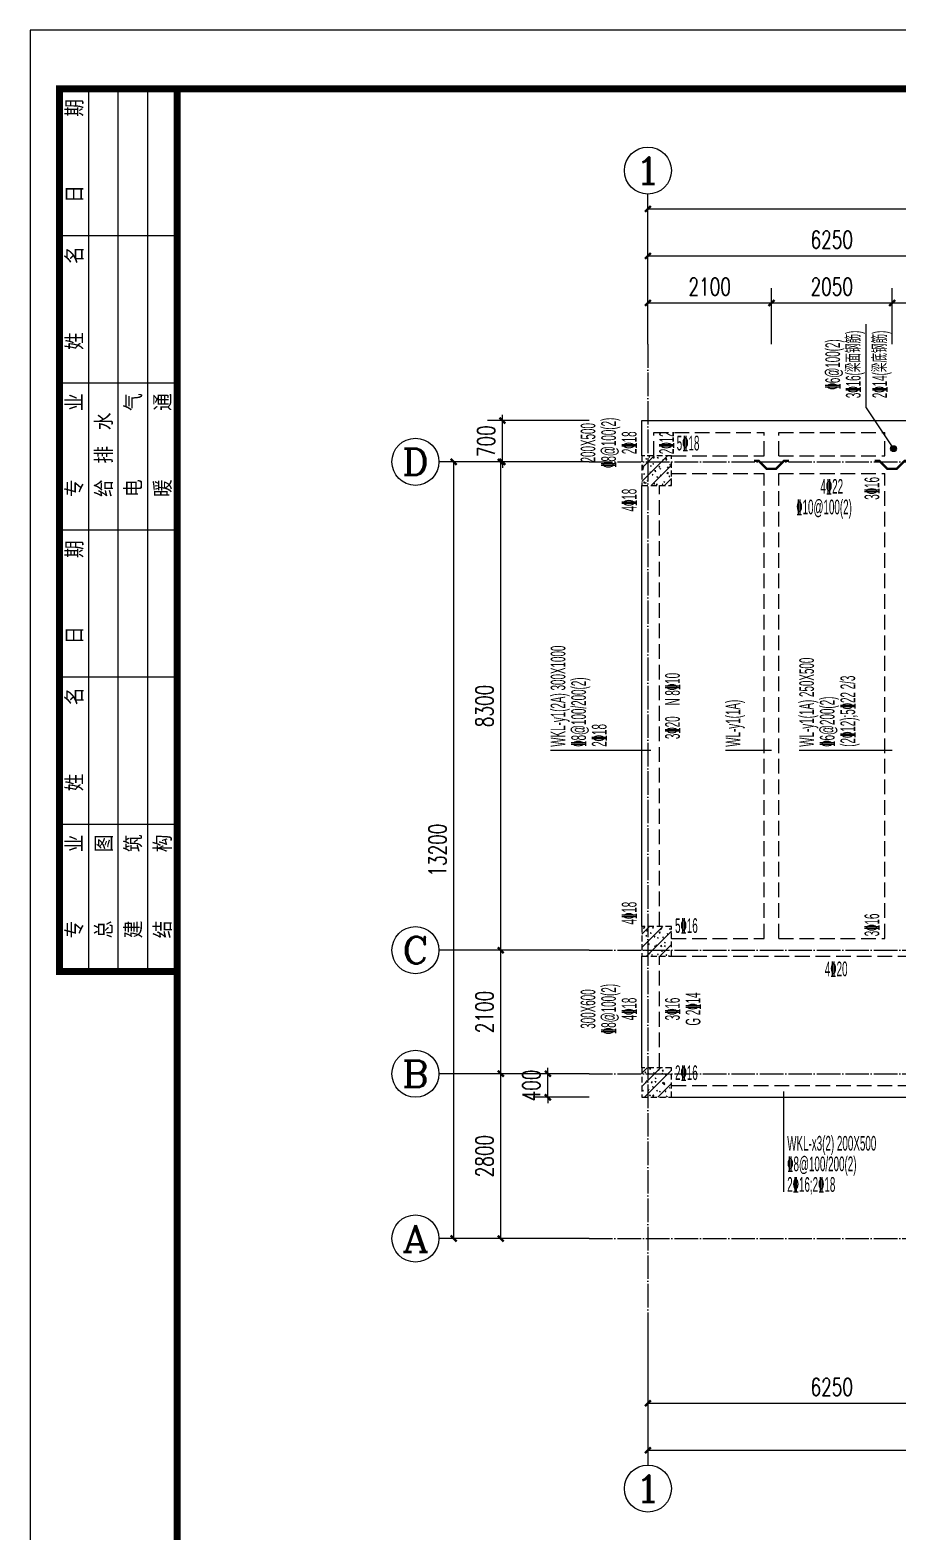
# Model space of a CAD drawing. Extents: x -441005 to 725361, y -182459 to 319313.
# Drawn here: x 284450 to 299200, y 258524 to 284050 of the extents above; entities that cross this region are included whole.
import ezdxf
from ezdxf.enums import TextEntityAlignment as Align

# ---------------------------------------------------------------- set-up
doc = ezdxf.new("R2010")
doc.units = 0
doc.header["$LTSCALE"] = 100
for name, pattern in [('DASHED', [0.75, 0.5, -0.25]), ('DASHEDX2', [1.5, 1, -0.5]), ('DOTE', [2.42, 2, -0.2, 0.02, -0.2]), ('HIDDEN', [7, 5, -2])]:
    doc.linetypes.add(name, pattern=pattern)
doc.layers.get('0').update_dxf_attribs({"linetype": 'CONTINUOUS'})
doc.layers.get('Defpoints').update_dxf_attribs({"linetype": 'CONTINUOUS'})
for name, color, linetype in [('AXIS', 3, 'CONTINUOUS'), ('AXIS_TEXT', 7, 'CONTINUOUS'), ('BEAM', 4, 'DASHED'), ('BEAM_CON', 4, 'CONTINUOUS'), ('COLU', 7, 'CONTINUOUS'), ('DOTE', 8, 'DOTE'), ('吊筋', 1, 'CONTINUOUS'), ('图框', 7, 'CONTINUOUS'), ('梁平法1', 3, 'CONTINUOUS'), ('梁平法2', 8, 'CONTINUOUS')]:
    doc.layers.add(name, color=color, linetype=linetype)
doc.styles.add('_TCH_AXIS', font='COMPLEX', dxfattribs={"bigfont": 'GBCBIG'})
doc.styles.add('_TCH_DIM_T3', font='simplex_.ttf', dxfattribs={"width": 0.705882, "bigfont": 'GBCBIG'})
doc.styles.add('COMPLEX', font='COMPLEX')
doc.styles.add('HZTXT', font='TXT', dxfattribs={"bigfont": 'HZTXT'})
doc.styles.add('梁平法', font='xxxxx.shx', dxfattribs={"bigfont": 'dxfs.shx'})
doc.dimstyles.new('_TCH_ARCH&&100', dxfattribs={"dimtxt": 297.5, "dimasz": 100, "dimexe": 250, "dimexo": 300, "dimgap": 126.25, "dimtad": 1, "dimdec": 0, "dimzin": 0, "dimdsep": 46, "dimtxsty": '_TCH_DIM_T3', "dimblk": 'ARCHTICK', "dimcen": 0.09, "dimclrt": 7, "dimazin": 2, "dimtfac": 1, "dimtdec": 0, "dimtix": 1, "dimtmove": 2, "dimatfit": 3, "dimfxl": 0, "dimtolj": 1, "dimtzin": 0, "dimarcsym": 0})
pattern_1 = [(50, (232075, 1811.9), (143.452037, -12.550427), [15, -165]), (355, (232075, 1811.9), (-27.75027, 150.43843), [12, -132]), (100.4514, (232086.95, 1810.86), (115.701876, 137.88791), [12.74804, -140.22842]), (46.1842, (232075, 1851.9), (213.44821, -33.1038), [22.5, -247.5]), (96.6356, (232092.79, 1849.15), (186.93254, 194.82357), [19.12206, -210.3426]), (351.1842, (232075, 1851.9), (186.93239, 194.82372), [18, -198]), (21, (232095, 1841.9), (119.38141, -80.52378), [15, -165]), (326, (232095, 1841.9), (48.66307, 145.03001), [12, -132]), (71.4514, (232104.95, 1835.2), (168.044526, 64.5061), [12.74804, -140.22842]), (45, (232075, 1811.9), (-113.137085, 113.137085), [])]

# ---------------------------------------------------------------- blocks, each defined once
blk = doc.blocks.new('A2+1_2')
at = {"layer": '图框'}
for p, q in [((1000, 26000), (1000, 41000)), ((1500, 26000), (1500, 41000)), ((2000, 26000), (2000, 41000)), ((2500, 38500), (500, 38500)), ((2500, 36000), (500, 36000)), ((2500, 33500), (500, 33500)), ((2500, 31000), (500, 31000)), ((2500, 28500), (500, 28500))]:
    blk.add_line(p, q, dxfattribs=at)
blk.add_lwpolyline([(0, 0), (89100, 0), (89100, 42000), (0, 42000)], close=True, dxfattribs=at)
at = {"layer": '图框', "const_width": 120}
blk.add_lwpolyline([(2500, 41000), (500, 41000), (500, 26000), (2500, 26000)], dxfattribs=at)
blk.add_lwpolyline([(2500, 1000), (88100, 1000), (88100, 41000), (2500, 41000)], close=True, dxfattribs=at)
at = {"layer": '图框', "style": 'HZTXT'}
for s, p in [('日    期', (911, 39064)), ('姓    名', (911, 36564)), ('专    业', (911, 34064)), ('电    气', (1911, 34064)), ('暖    通', (2411, 34064)), ('给 排 水', (1411, 34064)), ('日    期', (911, 31564)), ('姓    名', (911, 29064)), ('专    业', (911, 26564)), ('总    图', (1411, 26564)), ('建    筑', (1911, 26564)), ('结    构', (2411, 26564))]:
    blk.add_text(s, height=300, rotation=90, dxfattribs=at).set_placement(p)
blk = doc.blocks.new('_AXISO')
blk.add_circle((0, 0), 0.5)
at = {"layer": 'AXIS_TEXT', "style": 'COMPLEX', "width": 1.041667}
blk.add_attdef('A', text='', height=0.56, dxfattribs=at).set_placement((-0.25, -0.28), (0.25, -0.28), align=Align.FIT)
blk = doc.blocks.new('_ArchTick')
at = {"color": 0, "linetype": 'ByBlock', "const_width": 0.4}
blk.add_lwpolyline([(-0.5, -0.5), (0.5, 0.5)], dxfattribs=at)
blk = doc.blocks.new('*D2859')
at = {"layer": 'AXIS', "color": 0, "lineweight": -2}
for p, q in [((294950, 278712), (294950, 280462)), ((301200, 278712), (301200, 280462)), ((294950, 280212), (301200, 280212))]:
    blk.add_line(p, q, dxfattribs=at)
at = {"layer": 'Defpoints', "color": 0}
for p in [(301200, 280212), (294950, 278712), (301200, 278712)]:
    blk.add_point(p, dxfattribs=at)
at = {"layer": 'AXIS', "color": 0, "lineweight": -2, "xscale": 100, "yscale": 100, "zscale": 100, "rotation": 180}
blk.add_blockref('_ArchTick', (294950, 280212), dxfattribs=at)
at = {"layer": 'AXIS', "color": 0, "lineweight": -2, "xscale": 100, "yscale": 100, "zscale": 100}
blk.add_blockref('_ArchTick', (301200, 280212), dxfattribs=at)
at = {"layer": 'AXIS', "color": 7, "insert": (298075, 280488), "char_height": 297.5, "attachment_point": 5, "style": '_TCH_DIM_T3'}
blk.add_mtext('\\A1;6250', dxfattribs=at)
blk = doc.blocks.new('*D2867')
at = {"layer": 'AXIS', "color": 0, "lineweight": -2}
for p, q in [((294950, 278712), (294950, 281262)), ((346700, 278712), (346700, 281262)), ((294950, 281012), (346700, 281012))]:
    blk.add_line(p, q, dxfattribs=at)
at = {"layer": 'Defpoints', "color": 0}
for p in [(346700, 281012), (294950, 278712), (346700, 278712)]:
    blk.add_point(p, dxfattribs=at)
at = {"layer": 'AXIS', "color": 0, "lineweight": -2, "xscale": 100, "yscale": 100, "zscale": 100, "rotation": 180}
blk.add_blockref('_ArchTick', (294950, 281012), dxfattribs=at)
at = {"layer": 'AXIS', "color": 0, "lineweight": -2, "xscale": 100, "yscale": 100, "zscale": 100}
blk.add_blockref('_ArchTick', (346700, 281012), dxfattribs=at)
at = {"layer": 'AXIS', "color": 7, "insert": (320825, 281288), "char_height": 297.5, "attachment_point": 5, "style": '_TCH_DIM_T3'}
blk.add_mtext('\\A1;51750', dxfattribs=at)
blk = doc.blocks.new('*D2871')
at = {"layer": 'AXIS', "color": 0, "lineweight": -2}
for p, q in [((294950, 278712), (294950, 279662)), ((297050, 278712), (297050, 279662)), ((294950, 279412), (297050, 279412))]:
    blk.add_line(p, q, dxfattribs=at)
at = {"layer": 'Defpoints', "color": 0}
for p in [(297050, 279412), (294950, 278712), (297050, 278712)]:
    blk.add_point(p, dxfattribs=at)
at = {"layer": 'AXIS', "color": 0, "lineweight": -2, "xscale": 100, "yscale": 100, "zscale": 100, "rotation": 180}
blk.add_blockref('_ArchTick', (294950, 279412), dxfattribs=at)
at = {"layer": 'AXIS', "color": 0, "lineweight": -2, "xscale": 100, "yscale": 100, "zscale": 100}
blk.add_blockref('_ArchTick', (297050, 279412), dxfattribs=at)
at = {"layer": 'AXIS', "color": 7, "insert": (296000, 279688), "char_height": 297.5, "attachment_point": 5, "style": '_TCH_DIM_T3'}
blk.add_mtext('\\A1;2100', dxfattribs=at)
blk = doc.blocks.new('*D2872')
at = {"layer": 'AXIS', "color": 0, "lineweight": -2}
for p, q in [((299100, 278712), (299100, 279662)), ((301200, 278712), (301200, 279662)), ((299100, 279412), (301200, 279412))]:
    blk.add_line(p, q, dxfattribs=at)
at = {"layer": 'Defpoints', "color": 0}
for p in [(301200, 279412), (299100, 278712), (301200, 278712)]:
    blk.add_point(p, dxfattribs=at)
at = {"layer": 'AXIS', "color": 0, "lineweight": -2, "xscale": 100, "yscale": 100, "zscale": 100, "rotation": 180}
blk.add_blockref('_ArchTick', (299100, 279412), dxfattribs=at)
at = {"layer": 'AXIS', "color": 0, "lineweight": -2, "xscale": 100, "yscale": 100, "zscale": 100}
blk.add_blockref('_ArchTick', (301200, 279412), dxfattribs=at)
at = {"layer": 'AXIS', "color": 7, "insert": (300150, 279688), "char_height": 297.5, "attachment_point": 5, "style": '_TCH_DIM_T3'}
blk.add_mtext('\\A1;2100', dxfattribs=at)
blk = doc.blocks.new('*D2873')
at = {"layer": 'AXIS', "color": 0, "lineweight": -2}
for p, q in [((297050, 278712), (297050, 279662)), ((299100, 278712), (299100, 279662)), ((297050, 279412), (299100, 279412))]:
    blk.add_line(p, q, dxfattribs=at)
at = {"layer": 'Defpoints', "color": 0}
for p in [(299100, 279412), (297050, 278712), (299100, 278712)]:
    blk.add_point(p, dxfattribs=at)
at = {"layer": 'AXIS', "color": 0, "lineweight": -2, "xscale": 100, "yscale": 100, "zscale": 100, "rotation": 180}
blk.add_blockref('_ArchTick', (297050, 279412), dxfattribs=at)
at = {"layer": 'AXIS', "color": 0, "lineweight": -2, "xscale": 100, "yscale": 100, "zscale": 100}
blk.add_blockref('_ArchTick', (299100, 279412), dxfattribs=at)
at = {"layer": 'AXIS', "color": 7, "insert": (298075, 279688), "char_height": 297.5, "attachment_point": 5, "style": '_TCH_DIM_T3'}
blk.add_mtext('\\A1;2050', dxfattribs=at)
blk = doc.blocks.new('*D2893')
at = {"layer": 'AXIS', "color": 0, "lineweight": -2}
for p, q in [((294950, 262212), (294950, 260462)), ((301200, 262212), (301200, 260462)), ((294950, 260712), (301200, 260712))]:
    blk.add_line(p, q, dxfattribs=at)
at = {"layer": 'Defpoints', "color": 0}
for p in [(294950, 262212), (301200, 262212), (301200, 260712)]:
    blk.add_point(p, dxfattribs=at)
at = {"layer": 'AXIS', "color": 0, "lineweight": -2, "xscale": 100, "yscale": 100, "zscale": 100, "rotation": 180}
blk.add_blockref('_ArchTick', (294950, 260712), dxfattribs=at)
at = {"layer": 'AXIS', "color": 0, "lineweight": -2, "xscale": 100, "yscale": 100, "zscale": 100}
blk.add_blockref('_ArchTick', (301200, 260712), dxfattribs=at)
at = {"layer": 'AXIS', "color": 7, "insert": (298075, 260988), "char_height": 297.5, "attachment_point": 5, "style": '_TCH_DIM_T3'}
blk.add_mtext('\\A1;6250', dxfattribs=at)
blk = doc.blocks.new('*D2901')
at = {"layer": 'AXIS', "color": 0, "lineweight": -2}
for p, q in [((294950, 262212), (294950, 259662)), ((346700, 262212), (346700, 259662)), ((294950, 259912), (346700, 259912))]:
    blk.add_line(p, q, dxfattribs=at)
at = {"layer": 'Defpoints', "color": 0}
for p in [(294950, 262212), (346700, 262212), (346700, 259912)]:
    blk.add_point(p, dxfattribs=at)
at = {"layer": 'AXIS', "color": 0, "lineweight": -2, "xscale": 100, "yscale": 100, "zscale": 100, "rotation": 180}
blk.add_blockref('_ArchTick', (294950, 259912), dxfattribs=at)
at = {"layer": 'AXIS', "color": 0, "lineweight": -2, "xscale": 100, "yscale": 100, "zscale": 100}
blk.add_blockref('_ArchTick', (346700, 259912), dxfattribs=at)
at = {"layer": 'AXIS', "color": 7, "insert": (320825, 260188), "char_height": 297.5, "attachment_point": 5, "style": '_TCH_DIM_T3'}
blk.add_mtext('\\A1;51750', dxfattribs=at)
blk = doc.blocks.new('*D2908')
at = {"layer": 'AXIS', "color": 0, "lineweight": -2}
for p, q in [((293950, 266312), (292200, 266312)), ((292450, 263512), (292450, 266312)), ((293950, 263512), (292200, 263512))]:
    blk.add_line(p, q, dxfattribs=at)
at = {"layer": 'Defpoints', "color": 0}
for p in [(292450, 266312), (293950, 266312), (293950, 263512)]:
    blk.add_point(p, dxfattribs=at)
at = {"layer": 'AXIS', "color": 0, "lineweight": -2, "xscale": 100, "yscale": 100, "zscale": 100}
for p, rotation in [((292450, 266312), 90), ((292450, 263512), 270)]:
    blk.add_blockref('_ArchTick', p, dxfattribs=dict(at, rotation=rotation))
at = {"layer": 'AXIS', "color": 7, "insert": (292174, 264912), "char_height": 297.5, "attachment_point": 5, "rotation": 90, "style": '_TCH_DIM_T3'}
blk.add_mtext('\\A1;2800', dxfattribs=at)
blk = doc.blocks.new('*D2909')
at = {"layer": 'AXIS', "color": 0, "lineweight": -2}
for p, q in [((293950, 268412), (292200, 268412)), ((292450, 266312), (292450, 268412)), ((293950, 266312), (292200, 266312))]:
    blk.add_line(p, q, dxfattribs=at)
at = {"layer": 'Defpoints', "color": 0}
for p in [(292450, 268412), (293950, 268412), (293950, 266312)]:
    blk.add_point(p, dxfattribs=at)
at = {"layer": 'AXIS', "color": 0, "lineweight": -2, "xscale": 100, "yscale": 100, "zscale": 100}
for p, rotation in [((292450, 268412), 90), ((292450, 266312), 270)]:
    blk.add_blockref('_ArchTick', p, dxfattribs=dict(at, rotation=rotation))
at = {"layer": 'AXIS', "color": 7, "insert": (292174, 267362), "char_height": 297.5, "attachment_point": 5, "rotation": 90, "style": '_TCH_DIM_T3'}
blk.add_mtext('\\A1;2100', dxfattribs=at)
blk = doc.blocks.new('*D2910')
at = {"layer": 'AXIS', "color": 0, "lineweight": -2}
for p, q in [((293950, 276712), (292200, 276712)), ((292450, 268412), (292450, 276712)), ((293950, 268412), (292200, 268412))]:
    blk.add_line(p, q, dxfattribs=at)
at = {"layer": 'Defpoints', "color": 0}
for p in [(292450, 276712), (293950, 276712), (293950, 268412)]:
    blk.add_point(p, dxfattribs=at)
at = {"layer": 'AXIS', "color": 0, "lineweight": -2, "xscale": 100, "yscale": 100, "zscale": 100}
for p, rotation in [((292450, 276712), 90), ((292450, 268412), 270)]:
    blk.add_blockref('_ArchTick', p, dxfattribs=dict(at, rotation=rotation))
at = {"layer": 'AXIS', "color": 7, "insert": (292174, 272562), "char_height": 297.5, "attachment_point": 5, "rotation": 90, "style": '_TCH_DIM_T3'}
blk.add_mtext('\\A1;8300', dxfattribs=at)
blk = doc.blocks.new('*D2911')
at = {"layer": 'AXIS', "color": 0, "lineweight": -2}
for p, q in [((293950, 276712), (291400, 276712)), ((291650, 263512), (291650, 276712)), ((293950, 263512), (291400, 263512))]:
    blk.add_line(p, q, dxfattribs=at)
at = {"layer": 'Defpoints', "color": 0}
for p in [(291650, 276712), (293950, 276712), (293950, 263512)]:
    blk.add_point(p, dxfattribs=at)
at = {"layer": 'AXIS', "color": 0, "lineweight": -2, "xscale": 100, "yscale": 100, "zscale": 100}
for p, rotation in [((291650, 276712), 90), ((291650, 263512), 270)]:
    blk.add_blockref('_ArchTick', p, dxfattribs=dict(at, rotation=rotation))
at = {"layer": 'AXIS', "color": 7, "insert": (291374, 270112), "char_height": 297.5, "attachment_point": 5, "rotation": 90, "style": '_TCH_DIM_T3'}
blk.add_mtext('\\A1;13200', dxfattribs=at)
blk = doc.blocks.new('*D2912')
at = {"layer": 'AXIS', "color": 0, "lineweight": -2}
for p, q in [((292477, 277412), (292477, 277512)), ((293950, 277412), (292227, 277412)), ((292477, 276712), (292477, 277412)), ((293950, 276712), (292227, 276712)), ((292477, 276712), (292477, 276612))]:
    blk.add_line(p, q, dxfattribs=at)
at = {"layer": 'Defpoints', "color": 0}
for p in [(292477, 277412), (293950, 277412), (293950, 276712)]:
    blk.add_point(p, dxfattribs=at)
at = {"layer": 'AXIS', "color": 0, "lineweight": -2, "xscale": 100, "yscale": 100, "zscale": 100}
for p, rotation in [((292477, 277412), 270), ((292477, 276712), 90)]:
    blk.add_blockref('_ArchTick', p, dxfattribs=dict(at, rotation=rotation))
at = {"layer": 'AXIS', "color": 7, "insert": (292201, 277062), "char_height": 297.5, "attachment_point": 5, "rotation": 90, "style": '_TCH_DIM_T3'}
blk.add_mtext('\\A1;700', dxfattribs=at)
blk = doc.blocks.new('*D2924')
at = {"layer": 'AXIS', "color": 0, "lineweight": -2}
for p, q in [((293950, 266312), (293000, 266312)), ((293250, 266312), (293250, 266412)), ((293250, 265912), (293250, 266312)), ((293950, 265912), (293000, 265912)), ((293250, 265912), (293250, 265812))]:
    blk.add_line(p, q, dxfattribs=at)
at = {"layer": 'Defpoints', "color": 0}
for p in [(293250, 266312), (293950, 266312), (293950, 265912)]:
    blk.add_point(p, dxfattribs=at)
at = {"layer": 'AXIS', "color": 0, "lineweight": -2, "xscale": 100, "yscale": 100, "zscale": 100}
for p, rotation in [((293250, 266312), 270), ((293250, 265912), 90)]:
    blk.add_blockref('_ArchTick', p, dxfattribs=dict(at, rotation=rotation))
at = {"layer": 'AXIS', "color": 7, "insert": (292970, 266112), "char_height": 297.5, "attachment_point": 5, "rotation": 90, "style": '_TCH_DIM_T3'}
blk.add_mtext('\\A1;400', dxfattribs=at)

msp = doc.modelspace()

# ---------------------------------------------------------------- hatches: boundary and pattern name
at = {"layer": 'COLU'}
h = msp.add_hatch(dxfattribs=at)
h.set_pattern_fill('ARMOREDW', color=251, scale=20, style=0)
h.set_pattern_definition(pattern_1)
h.paths.add_polyline_path([(295350, 276311.9), (295350, 276811.9), (294850, 276811.9), (294850, 276311.9)])
h = msp.add_hatch(dxfattribs=at)
h.set_pattern_fill('ARMOREDW', color=251, scale=20, style=0)
h.set_pattern_definition(pattern_1)
h.paths.add_polyline_path([(295350, 268311.9), (295350, 268811.9), (294850, 268811.9), (294850, 268311.9)])
h = msp.add_hatch(dxfattribs=at)
h.set_pattern_fill('ARMOREDW', color=251, scale=20, style=0)
h.set_pattern_definition([(50, (232075, 1711.9), (143.452037, -12.550427), [15, -165]), (355, (232075, 1711.9), (-27.75027, 150.43843), [12, -132]), (100.4514, (232086.95, 1710.86), (115.701876, 137.88791), [12.74804, -140.22842]), (46.1842, (232075, 1751.9), (213.44821, -33.1038), [22.5, -247.5]), (96.6356, (232092.79, 1749.15), (186.93254, 194.82357), [19.12206, -210.3426]), (351.1842, (232075, 1751.9), (186.93239, 194.82372), [18, -198]), (21, (232095, 1741.9), (119.38141, -80.52378), [15, -165]), (326, (232095, 1741.9), (48.66307, 145.03001), [12, -132]), (71.4514, (232104.95, 1735.2), (168.044526, 64.5061), [12.74804, -140.22842]), (45, (232075, 1711.9), (-113.137085, 113.137085), [])])
h.paths.add_polyline_path([(295350, 265911.9), (295350, 266411.9), (294850, 266411.9), (294850, 265911.9)])
at = {"layer": '梁平法2'}
h = msp.add_hatch(color=6, dxfattribs=at)
edge = h.paths.add_edge_path()
edge.add_arc((299125, 276934.9), 50, 0, 360)

# ---------------------------------------------------------------- linework, layer by layer
at = {"layer": 'AXIS'}
for p, q in [((294950, 278711.9), (294950, 281261.9)), ((293950, 276711.9), (291400, 276711.9)), ((293950, 268411.9), (291400, 268411.9)), ((293950, 266311.9), (291400, 266311.9)), ((293950, 263511.9), (291400, 263511.9)), ((294950, 262211.9), (294950, 259661.9))]:
    msp.add_line(p, q, dxfattribs=at)
at = {"layer": 'BEAM', "linetype": 'HIDDEN', "ltscale": 0.5}
for p, q in [((295050, 277211.9), (296925, 277211.9)), ((295050, 276811.9), (295050, 277211.9)), ((296925, 276811.9), (296925, 277211.9)), ((297175, 277211.9), (298975, 277211.9)), ((297175, 276811.9), (297175, 277211.9)), ((298975, 276811.9), (298975, 277211.9)), ((295350, 276811.9), (296925, 276811.9)), ((297175, 276811.9), (298975, 276811.9)), ((295350, 276511.9), (296925, 276511.9)), ((296925, 268611.9), (296925, 276511.9)), ((297175, 268611.9), (297175, 276511.9)), ((297175, 276511.9), (298975, 276511.9)), ((298975, 268611.9), (298975, 276511.9)), ((295150, 268811.9), (295150, 276311.9)), ((295350, 268611.9), (296925, 268611.9)), ((297175, 268611.9), (298975, 268611.9)), ((295150, 266411.9), (295150, 268311.9)), ((295350, 268311.9), (300950, 268311.9)), ((295350, 266111.9), (300950, 266111.9))]:
    msp.add_line(p, q, dxfattribs=at)
at = {"layer": 'BEAM_CON'}
for p, q in [((294850, 277411.9), (346800, 277411.9)), ((294850, 276811.9), (294850, 277411.9)), ((294850, 268811.9), (294850, 276311.9)), ((294850, 266411.9), (294850, 268311.9)), ((295350, 265911.9), (300950, 265911.9))]:
    msp.add_line(p, q, dxfattribs=at)
at = {"layer": 'COLU', "linetype": 'DASHEDX2'}
for points in [[(295350, 276311.9), (295350, 276811.9), (294850, 276811.9), (294850, 276311.9)], [(295350, 268311.9), (295350, 268811.9), (294850, 268811.9), (294850, 268311.9)], [(295350, 265911.9), (295350, 266411.9), (294850, 266411.9), (294850, 265911.9)]]:
    msp.add_lwpolyline(points, close=True, dxfattribs=at)
at = {"layer": 'DOTE', "ltscale": 2}
for p, q in [((294950, 278711.9), (294950, 262211.9)), ((293950, 276711.9), (348200, 276711.9)), ((293950, 268411.9), (348200, 268411.9)), ((293950, 266311.9), (348200, 266311.9)), ((293950, 263511.9), (348200, 263511.9))]:
    msp.add_line(p, q, dxfattribs=at)
at = {"layer": '吊筋', "const_width": 40}
for points in [[(296754, 276729.9), (296834, 276729.9), (296970, 276593.9), (297130, 276593.9), (297266, 276729.9), (297346, 276729.9)], [(298804, 276729.9), (298884, 276729.9), (299020, 276593.9), (299180, 276593.9), (299316, 276729.9), (299396, 276729.9)]]:
    msp.add_lwpolyline(points, dxfattribs=at)
at = {"layer": '梁平法1'}
msp.add_line((297256.9, 266011.9), (297256.9, 264307.1), dxfattribs=at)
at = {"layer": '梁平法2', "color": 6}
for p, q in [((298658.5, 277629.7), (298658.5, 279052.2)), ((298658.5, 277629.7), (299125, 276934.9)), ((293295.2, 271808.5), (295000, 271808.5)), ((296270.2, 271808.5), (297050, 271808.5)), ((297520.2, 271808.5), (299100, 271808.5))]:
    msp.add_line(p, q, dxfattribs=at)
msp.add_circle((299125, 276934.9), 50, dxfattribs=at)

# ---------------------------------------------------------------- block references
msp.add_blockref('A2+1_2', (284450, 242050))
at = {"layer": 'AXIS'}
ref = msp.add_blockref('_AXISO', (294950, 281661.9), dxfattribs=dict(at, xscale=800, yscale=800, zscale=800))
ref.add_attrib('A', '1', dxfattribs={"layer": 'AXIS_TEXT', "height": 452.5, "style": '_TCH_AXIS', "width": 2.333333}).set_placement((294723.7, 281435.6), (295176.3, 281435.6), align=Align.FIT)
ref = msp.add_blockref('_AXISO', (291000, 276711.9), dxfattribs=dict(at, xscale=800, yscale=800, zscale=800))
ref.add_attrib('A', 'D', dxfattribs={"layer": 'AXIS_TEXT', "height": 452.5, "style": '_TCH_AXIS', "width": 1.235294}).set_placement((290773.7, 276485.6), (291226.3, 276485.6), align=Align.FIT)
ref = msp.add_blockref('_AXISO', (291000, 268411.9), dxfattribs=dict(at, xscale=800, yscale=800, zscale=800))
ref.add_attrib('A', 'C', dxfattribs={"layer": 'AXIS_TEXT', "height": 452.5, "style": '_TCH_AXIS', "width": 1.4}).set_placement((290773.7, 268185.6), (291226.3, 268185.6), align=Align.FIT)
ref = msp.add_blockref('_AXISO', (291000, 266311.9), dxfattribs=dict(at, xscale=800, yscale=800, zscale=800))
ref.add_attrib('A', 'B', dxfattribs={"layer": 'AXIS_TEXT', "height": 452.5, "style": '_TCH_AXIS', "width": 1.235294}).set_placement((290773.7, 266085.6), (291226.3, 266085.6), align=Align.FIT)
ref = msp.add_blockref('_AXISO', (291000, 263511.9), dxfattribs=dict(at, xscale=800, yscale=800, zscale=800))
ref.add_attrib('A', 'A', dxfattribs={"layer": 'AXIS_TEXT', "height": 452.5, "style": '_TCH_AXIS', "width": 1.166667}).set_placement((290773.7, 263285.6), (291226.3, 263285.6), align=Align.FIT)
ref = msp.add_blockref('_AXISO', (294950, 259261.9), dxfattribs=dict(at, xscale=800, yscale=800, zscale=800))
ref.add_attrib('A', '1', dxfattribs={"layer": 'AXIS_TEXT', "height": 452.5, "style": '_TCH_AXIS', "width": 2.333333}).set_placement((294723.7, 259035.6), (295176.3, 259035.6), align=Align.FIT)

# ---------------------------------------------------------------- texts
at = {"layer": '梁平法1', "style": '梁平法', "width": 0.5}
for s, p in [('5%%13218', (295439.8, 276904.7)), ('5%%13216', (295411.6, 268704.7)), ('2%%13216', (295411.6, 266204.7)), ('WKL-x3(2) 200X500', (297317.6, 265005.3)), ('%%1328@100/200(2)', (297317.6, 264655.3)), ('2%%13216;2%%13218', (297317.6, 264305.3))]:
    msp.add_text(s, height=250, dxfattribs=at).set_placement(p)
for s, p in [('4%%13222', (298075, 276169.1)), ('%%13210@100(2)', (297944.1, 275819.1)), ('4%%13220', (298150, 267969.1))]:
    msp.add_text(s, height=250, rotation=360, dxfattribs=at).set_placement(p, align=Align.CENTER)
at = {"layer": '梁平法2', "color": 6, "style": '梁平法', "width": 0.5}
for s, p in [('%%1326@100(2)', (298215.6, 278367.6)), ('3%%13216(梁面钢筋)', (298565.6, 278367.6)), ('2%%13214(梁底钢筋)', (299015.3, 278367.6)), ('200X500', (294057.2, 277035.6)), ('%%1328@100(2)', (294407.2, 277035.6)), ('2%%13218', (294757.2, 277035.6)), ('2%%13212', (295392.8, 277035.6)), ('3%%13220    N 8%%13210', (295492.8, 272561.9)), ('%%1328@100(2)', (294407.2, 267411.9)), ('300X600', (294057.2, 267411.9)), ('4%%13218', (294757.2, 267411.9)), ('3%%13216', (295492.8, 267411.9)), ('G 2%%13214', (295842.8, 267411.9))]:
    msp.add_text(s, height=250, rotation=90, dxfattribs=at).set_placement(p, align=Align.CENTER)
for s, p in [('3%%13216', (298882.2, 276453.6)), ('4%%13218', (294757.2, 276253.6))]:
    msp.add_text(s, height=250, rotation=90, dxfattribs=at).set_placement(p, align=Align.RIGHT)
for s, p in [('WKL-y1(2A) 300X1000', (293547.8, 271869.2)), ('WL-y1(1A) 250X500', (297772.8, 271869.2)), ('%%1328@100/200(2)', (293897.8, 271869.2)), ('(2%%13212);5%%13222 2/3', (298472.8, 271869.2)), ('WL-y1(1A)', (296522.8, 271869.2)), ('%%1326@200(2)', (298122.8, 271869.2)), ('2%%13218', (294247.8, 271869.2)), ('4%%13218', (294757.2, 268848)), ('3%%13216', (298882.2, 268648))]:
    msp.add_text(s, height=250, rotation=90, dxfattribs=at).set_placement(p)

# ---------------------------------------------------------------- dimensions: what is measured, and where the dimension line sits
at = {"layer": 'AXIS'}
for p1, p2, distance, picture, middle in [((294950, 278711.9), (346700, 278711.9), 2300, '*D2867', (320825, 281288.3)), ((294950, 278711.9), (301200, 278711.9), 1500, '*D2859', (298075, 280488.3)), ((294950, 278711.9), (297050, 278711.9), 700, '*D2871', (296000, 279688.3)), ((297050, 278711.9), (299100, 278711.9), 700, '*D2873', (298075, 279688.3)), ((299100, 278711.9), (301200, 278711.9), 700, '*D2872', (300150, 279688.3)), ((293950, 276711.9), (293950, 277411.9), 1473.1, '*D2912', (292200.6, 277061.9)), ((293950, 263511.9), (293950, 276711.9), 2300, '*D2911', (291373.6, 270111.9)), ((293950, 268411.9), (293950, 276711.9), 1500, '*D2910', (292173.6, 272561.9)), ((293950, 266311.9), (293950, 268411.9), 1500, '*D2909', (292173.6, 267361.9)), ((293950, 263511.9), (293950, 266311.9), 1500, '*D2908', (292173.6, 264911.9)), ((293950, 265911.9), (293950, 266311.9), 700, '*D2924', (292970.2, 266111.9)), ((294950, 262211.9), (301200, 262211.9), -1500, '*D2893', (298075, 260988.3)), ((294950, 262211.9), (346700, 262211.9), -2300, '*D2901', (320825, 260188.3))]:
    dim = msp.add_aligned_dim(p1=p1, p2=p2, distance=distance, dimstyle='_TCH_ARCH&&100', override={"dimexo": 0}, dxfattribs=at)
    dim.commit()
    dim.dimension.update_dxf_attribs({"geometry": picture, "text_midpoint": middle})

doc.saveas('drawing.dxf')
